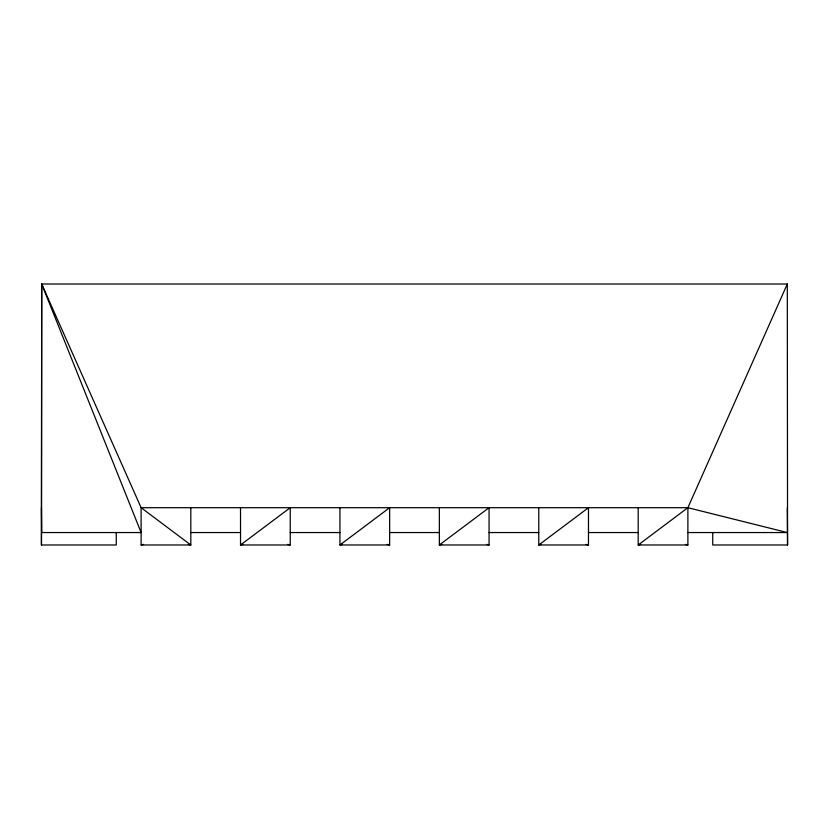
<?xml version="1.0" encoding="UTF-8"?>
<svg xmlns="http://www.w3.org/2000/svg" width="829" height="829" viewBox="0 0 829 829"><rect width="100%" height="100%" fill="white"/><g stroke="black" fill="none" stroke-linecap="round" stroke-linejoin="round"><path stroke-width="1.24" d="M116.257 532.55L116.257 544.985L41.45 544.985L41.699 284.015L787.301 284.015L787.55 544.985L712.743 544.985L712.743 532.55M41.45 544.985L41.699 284.015L141.117 507.7L141.117 544.985L190.815 544.985L190.815 507.7M638.185 507.7L638.185 544.985L687.883 544.985L687.883 507.7L787.301 284.015M687.883 532.55L787.301 532.55L687.883 507.7L638.185 544.985L640.662 544.363M141.117 544.985L143.593 544.363M243.011 544.363L240.524 544.985L240.524 507.7M342.429 544.363L339.942 544.985L339.942 507.7M441.836 544.363L439.349 544.985L439.349 507.7M541.254 544.363L538.767 544.985L538.767 507.7M687.883 507.7L141.117 507.7L190.815 544.985L188.338 544.363M190.815 532.55L240.524 532.55M290.233 532.55L339.942 532.55M389.651 532.55L439.349 532.55M489.058 532.55L538.767 532.55M588.476 532.55L638.185 532.55M290.233 544.985L240.524 544.985L290.233 507.7L290.233 544.985L287.746 544.363M389.651 544.985L339.942 544.985L389.651 507.7L389.651 544.985L387.164 544.363M489.058 544.985L439.349 544.985L489.058 507.7L489.058 544.985L486.571 544.363M588.476 544.985L538.767 544.985L588.476 507.7L588.476 544.985L585.989 544.363M685.407 544.363L687.883 544.985M41.699 284.015L141.117 532.55L41.699 532.55L41.45 507.7M787.301 507.7L787.55 544.985"/></g></svg>
